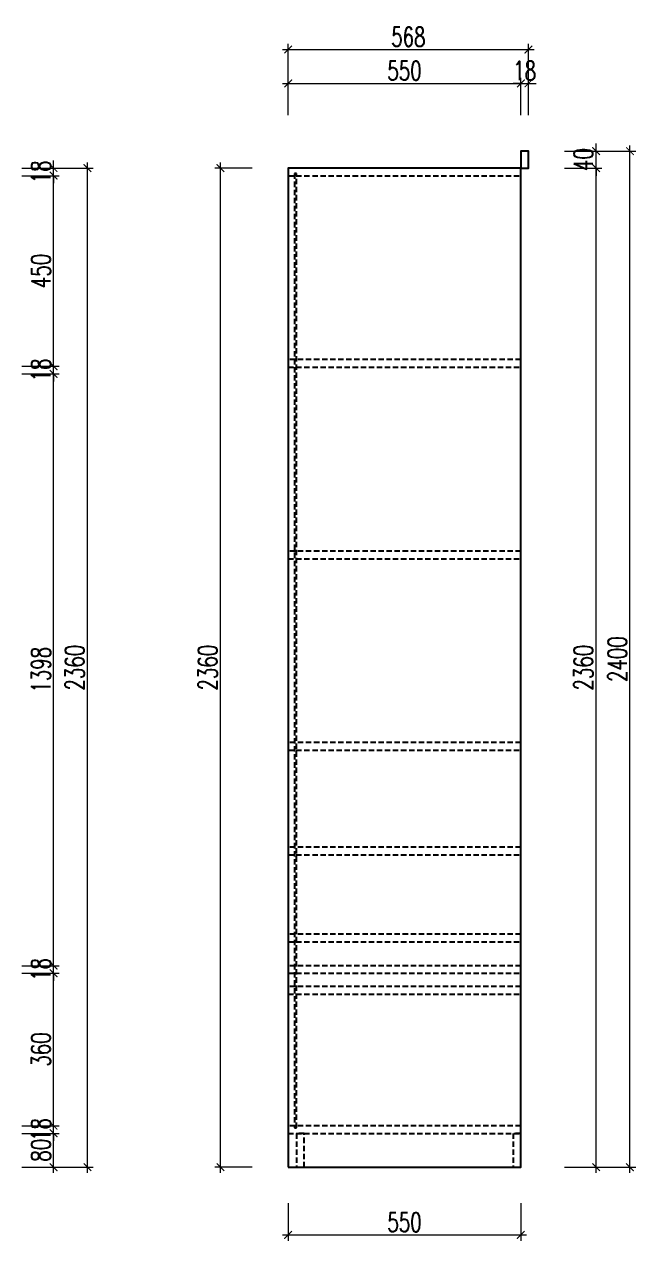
# Model space of a CAD drawing. Header units: inches. Extents: x 55314 to 59719, y -29566 to -22693.
# Drawn here: x 58273 to 59719, y -25664 to -22791 of the extents above; entities that cross this region are included whole.
import ezdxf

# ---------------------------------------------------------------- set-up
doc = ezdxf.new("R2010")
doc.units = ezdxf.units.IN
doc.header["$LTSCALE"] = 2
doc.linetypes.add('HIDDEN', pattern=[9.525, 6.35, -3.175])
for name, color, linetype in [('0-标注', 7, 'Continuous'), ('柜体结构', 255, 'Continuous'), ('柜体虚线', 8, 'HIDDEN')]:
    doc.layers.add(name, color=color, linetype=linetype)
doc.styles.add('DIMTEXT', font='simplex.shx', dxfattribs={"width": 0.7, "bigfont": 'gbcbig.shx'})
doc.dimstyles.new('雷神标注', dxfattribs={"dimscale": 15, "dimtxt": 3, "dimasz": 1.2, "dimexe": 0.9, "dimexo": 1, "dimgap": 0.5, "dimtad": 1, "dimdec": 0, "dimzin": 13, "dimdsep": 46, "dimtxsty": 'DIMTEXT', "dimblk1": 'ARCHTICK', "dimblk2": 'ARCHTICK', "dimsah": 1, "dimcen": 2, "dimdle": 0.9, "dimclrd": 1, "dimclre": 1, "dimclrt": 1, "dimadec": 1, "dimazin": 0, "dimtfac": 1, "dimtdec": 0, "dimtix": 1, "dimtmove": 1, "dimatfit": 3, "dimfxl": 5, "dimfxlon": 1, "dimtolj": 1, "dimtzin": 13, "dimlwd": 5, "dimlwe": 5, "dimarcsym": 0})

# ---------------------------------------------------------------- blocks, each defined once
blk = doc.blocks.new('_ARCHTICK')
at = {"color": 0, "linetype": 'ByBlock', "const_width": 0.15}
blk.add_lwpolyline([(-0.5, -0.5), (0.5, 0.5)], dxfattribs=at)
blk = doc.blocks.new('*D38')
at = {"layer": '0-标注', "color": 1, "lineweight": 5, "transparency": 16777216}
for p, q in [((58342.5, -25504), (58342.5, -25397)), ((58267.5, -25410.5), (58356, -25410.5)), ((58267.5, -25490.5), (58356, -25490.5))]:
    blk.add_line(p, q, dxfattribs=at)
at = {"layer": 'Defpoints', "color": 0, "transparency": 16777216}
for p in [(58182.5, -25410.5), (58342.5, -25410.5), (58182.5, -25490.5)]:
    blk.add_point(p, dxfattribs=at)
at = {"layer": '0-标注', "color": 1, "lineweight": 5, "transparency": 16777216, "xscale": 17.99999999999999, "yscale": 17.99999999999999, "zscale": 17.99999999999999}
for p, rotation in [((58342.5, -25410.5), 90), ((58342.5, -25490.5), 270)]:
    blk.add_blockref('_ARCHTICK', p, dxfattribs=dict(at, rotation=rotation))
at = {"layer": '0-标注', "color": 1, "transparency": 16777216, "insert": (58312.5, -25450.5), "char_height": 45, "attachment_point": 5, "rotation": 90, "style": 'DIMTEXT'}
blk.add_mtext('\\A1;80', dxfattribs=at)
blk = doc.blocks.new('*D39')
at = {"layer": '0-标注', "color": 1, "lineweight": 5, "transparency": 16777216}
for p, q in [((58267.5, -25392.5), (58356, -25392.5)), ((58342.5, -25392.5), (58342.5, -25374.5)), ((58342.5, -25410.5), (58342.5, -25392.5)), ((58267.5, -25410.5), (58356, -25410.5)), ((58342.5, -25410.5), (58342.5, -25428.5))]:
    blk.add_line(p, q, dxfattribs=at)
at = {"layer": 'Defpoints', "color": 0, "transparency": 16777216}
for p in [(58182.5, -25392.5), (58342.5, -25392.5), (58182.5, -25410.5)]:
    blk.add_point(p, dxfattribs=at)
at = {"layer": '0-标注', "color": 1, "lineweight": 5, "transparency": 16777216, "xscale": 17.99999999999999, "yscale": 17.99999999999999, "zscale": 17.99999999999999}
for p, rotation in [((58342.5, -25392.5), 270), ((58342.5, -25410.5), 90)]:
    blk.add_blockref('_ARCHTICK', p, dxfattribs=dict(at, rotation=rotation))
at = {"layer": '0-标注', "color": 1, "transparency": 16777216, "insert": (58312.5, -25401.5), "char_height": 45, "attachment_point": 5, "rotation": 90, "style": 'DIMTEXT'}
blk.add_mtext('\\A1;18', dxfattribs=at)
blk = doc.blocks.new('*D40')
at = {"layer": '0-标注', "color": 1, "lineweight": 5, "transparency": 16777216}
for p, q in [((58342.5, -25406), (58342.5, -25019)), ((58267.5, -25032.5), (58356, -25032.5)), ((58267.5, -25392.5), (58356, -25392.5))]:
    blk.add_line(p, q, dxfattribs=at)
at = {"layer": 'Defpoints', "color": 0, "transparency": 16777216}
for p in [(58182.5, -25032.5), (58342.5, -25032.5), (58182.5, -25392.5)]:
    blk.add_point(p, dxfattribs=at)
at = {"layer": '0-标注', "color": 1, "lineweight": 5, "transparency": 16777216, "xscale": 17.99999999999999, "yscale": 17.99999999999999, "zscale": 17.99999999999999}
for p, rotation in [((58342.5, -25032.5), 90), ((58342.5, -25392.5), 270)]:
    blk.add_blockref('_ARCHTICK', p, dxfattribs=dict(at, rotation=rotation))
at = {"layer": '0-标注', "color": 1, "transparency": 16777216, "insert": (58312.5, -25212.5), "char_height": 45, "attachment_point": 5, "rotation": 90, "style": 'DIMTEXT'}
blk.add_mtext('\\A1;360', dxfattribs=at)
blk = doc.blocks.new('*D41')
at = {"layer": '0-标注', "color": 1, "lineweight": 5, "transparency": 16777216}
for p, q in [((58267.5, -25014.5), (58356, -25014.5)), ((58342.5, -25014.5), (58342.5, -24996.5)), ((58342.5, -25032.5), (58342.5, -25014.5)), ((58267.5, -25032.5), (58356, -25032.5)), ((58342.5, -25032.5), (58342.5, -25050.5))]:
    blk.add_line(p, q, dxfattribs=at)
at = {"layer": 'Defpoints', "color": 0, "transparency": 16777216}
for p in [(58182.5, -25014.5), (58342.5, -25014.5), (58182.5, -25032.5)]:
    blk.add_point(p, dxfattribs=at)
at = {"layer": '0-标注', "color": 1, "lineweight": 5, "transparency": 16777216, "xscale": 17.99999999999999, "yscale": 17.99999999999999, "zscale": 17.99999999999999}
for p, rotation in [((58342.5, -25014.5), 270), ((58342.5, -25032.5), 90)]:
    blk.add_blockref('_ARCHTICK', p, dxfattribs=dict(at, rotation=rotation))
at = {"layer": '0-标注', "color": 1, "transparency": 16777216, "insert": (58312.5, -25023.5), "char_height": 45, "attachment_point": 5, "rotation": 90, "style": 'DIMTEXT'}
blk.add_mtext('\\A1;18', dxfattribs=at)
blk = doc.blocks.new('*D42')
at = {"layer": '0-标注', "color": 1, "lineweight": 5, "transparency": 16777216}
for p, q in [((58342.5, -25028), (58342.5, -23603)), ((58267.5, -23616.5), (58356, -23616.5)), ((58267.5, -25014.5), (58356, -25014.5))]:
    blk.add_line(p, q, dxfattribs=at)
at = {"layer": 'Defpoints', "color": 0, "transparency": 16777216}
for p in [(58182.5, -23616.5), (58342.5, -23616.5), (58182.5, -25014.5)]:
    blk.add_point(p, dxfattribs=at)
at = {"layer": '0-标注', "color": 1, "lineweight": 5, "transparency": 16777216, "xscale": 17.99999999999999, "yscale": 17.99999999999999, "zscale": 17.99999999999999}
for p, rotation in [((58342.5, -23616.5), 90), ((58342.5, -25014.5), 270)]:
    blk.add_blockref('_ARCHTICK', p, dxfattribs=dict(at, rotation=rotation))
at = {"layer": '0-标注', "color": 1, "transparency": 16777216, "insert": (58312.5, -24315.5), "char_height": 45, "attachment_point": 5, "rotation": 90, "style": 'DIMTEXT'}
blk.add_mtext('\\A1;1398', dxfattribs=at)
blk = doc.blocks.new('*D43')
at = {"layer": '0-标注', "color": 1, "lineweight": 5, "transparency": 16777216}
for p, q in [((58342.5, -23598.5), (58342.5, -23580.5)), ((58267.5, -23598.5), (58356, -23598.5)), ((58342.5, -23616.5), (58342.5, -23598.5)), ((58267.5, -23616.5), (58356, -23616.5)), ((58342.5, -23616.5), (58342.5, -23634.5))]:
    blk.add_line(p, q, dxfattribs=at)
at = {"layer": 'Defpoints', "color": 0, "transparency": 16777216}
for p in [(58182.5, -23598.5), (58342.5, -23598.5), (58182.5, -23616.5)]:
    blk.add_point(p, dxfattribs=at)
at = {"layer": '0-标注', "color": 1, "lineweight": 5, "transparency": 16777216, "xscale": 17.99999999999999, "yscale": 17.99999999999999, "zscale": 17.99999999999999}
for p, rotation in [((58342.5, -23598.5), 270), ((58342.5, -23616.5), 90)]:
    blk.add_blockref('_ARCHTICK', p, dxfattribs=dict(at, rotation=rotation))
at = {"layer": '0-标注', "color": 1, "transparency": 16777216, "insert": (58312.5, -23607.5), "char_height": 45, "attachment_point": 5, "rotation": 90, "style": 'DIMTEXT'}
blk.add_mtext('\\A1;18', dxfattribs=at)
blk = doc.blocks.new('*D44')
at = {"layer": '0-标注', "color": 1, "lineweight": 5, "transparency": 16777216}
for p, q in [((58267.5, -23148.5), (58356, -23148.5)), ((58342.5, -23612), (58342.5, -23135)), ((58267.5, -23598.5), (58356, -23598.5))]:
    blk.add_line(p, q, dxfattribs=at)
at = {"layer": 'Defpoints', "color": 0, "transparency": 16777216}
for p in [(58182.5, -23148.5), (58342.5, -23148.5), (58182.5, -23598.5)]:
    blk.add_point(p, dxfattribs=at)
at = {"layer": '0-标注', "color": 1, "lineweight": 5, "transparency": 16777216, "xscale": 17.99999999999999, "yscale": 17.99999999999999, "zscale": 17.99999999999999}
for p, rotation in [((58342.5, -23148.5), 90), ((58342.5, -23598.5), 270)]:
    blk.add_blockref('_ARCHTICK', p, dxfattribs=dict(at, rotation=rotation))
at = {"layer": '0-标注', "color": 1, "transparency": 16777216, "insert": (58312.5, -23373.5), "char_height": 45, "attachment_point": 5, "rotation": 90, "style": 'DIMTEXT'}
blk.add_mtext('\\A1;450', dxfattribs=at)
blk = doc.blocks.new('*D45')
at = {"layer": '0-标注', "color": 1, "lineweight": 5, "transparency": 16777216}
for p, q in [((58342.5, -23130.5), (58342.5, -23112.5)), ((58267.5, -23130.5), (58356, -23130.5)), ((58267.5, -23148.5), (58356, -23148.5)), ((58342.5, -23148.5), (58342.5, -23130.5)), ((58342.5, -23148.5), (58342.5, -23166.5))]:
    blk.add_line(p, q, dxfattribs=at)
at = {"layer": 'Defpoints', "color": 0, "transparency": 16777216}
for p in [(58182.5, -23130.5), (58182.5, -23148.5), (58342.5, -23130.5)]:
    blk.add_point(p, dxfattribs=at)
at = {"layer": '0-标注', "color": 1, "lineweight": 5, "transparency": 16777216, "xscale": 17.99999999999999, "yscale": 17.99999999999999, "zscale": 17.99999999999999}
for p, rotation in [((58342.5, -23130.5), 270), ((58342.5, -23148.5), 90)]:
    blk.add_blockref('_ARCHTICK', p, dxfattribs=dict(at, rotation=rotation))
at = {"layer": '0-标注', "color": 1, "transparency": 16777216, "insert": (58312.5, -23139.5), "char_height": 45, "attachment_point": 5, "rotation": 90, "style": 'DIMTEXT'}
blk.add_mtext('\\A1;18', dxfattribs=at)
blk = doc.blocks.new('*D46')
at = {"layer": '0-标注', "color": 1, "lineweight": 5, "transparency": 16777216}
for p, q in [((58422.5, -25504), (58422.5, -23117)), ((58347.5, -23130.5), (58436, -23130.5)), ((58347.5, -25490.5), (58436, -25490.5))]:
    blk.add_line(p, q, dxfattribs=at)
at = {"layer": 'Defpoints', "color": 0, "transparency": 16777216}
for p in [(58182.5, -23130.5), (58422.5, -23130.5), (58182.5, -25490.5)]:
    blk.add_point(p, dxfattribs=at)
at = {"layer": '0-标注', "color": 1, "lineweight": 5, "transparency": 16777216, "xscale": 17.99999999999999, "yscale": 17.99999999999999, "zscale": 17.99999999999999}
for p, rotation in [((58422.5, -23130.5), 90), ((58422.5, -25490.5), 270)]:
    blk.add_blockref('_ARCHTICK', p, dxfattribs=dict(at, rotation=rotation))
at = {"layer": '0-标注', "color": 1, "transparency": 16777216, "insert": (58392.5, -24310.5), "char_height": 45, "attachment_point": 5, "rotation": 90, "style": 'DIMTEXT'}
blk.add_mtext('\\A1;2360', dxfattribs=at)
blk = doc.blocks.new('*D47')
at = {"layer": '0-标注', "color": 1, "lineweight": 5, "transparency": 16777216}
for p, q in [((58897, -25575.5), (58897, -25664)), ((59447, -25575.5), (59447, -25664)), ((58883.5, -25650.5), (59460.5, -25650.5))]:
    blk.add_line(p, q, dxfattribs=at)
at = {"layer": 'Defpoints', "color": 0, "transparency": 16777216}
for p in [(58897, -25490.5), (59447, -25490.5), (59447, -25650.5)]:
    blk.add_point(p, dxfattribs=at)
at = {"layer": '0-标注', "color": 1, "lineweight": 5, "transparency": 16777216, "xscale": 17.99999999999999, "yscale": 17.99999999999999, "zscale": 17.99999999999999, "rotation": 180}
blk.add_blockref('_ARCHTICK', (58897, -25650.5), dxfattribs=at)
at = {"layer": '0-标注', "color": 1, "lineweight": 5, "transparency": 16777216, "xscale": 17.99999999999999, "yscale": 17.99999999999999, "zscale": 17.99999999999999}
blk.add_blockref('_ARCHTICK', (59447, -25650.5), dxfattribs=at)
at = {"layer": '0-标注', "color": 1, "transparency": 16777216, "insert": (59172, -25620.5), "char_height": 45, "attachment_point": 5, "style": 'DIMTEXT'}
blk.add_mtext('\\A1;550', dxfattribs=at)
blk = doc.blocks.new('*D48')
at = {"layer": '0-标注', "color": 1, "lineweight": 5, "transparency": 16777216}
for p, q in [((58737, -25504), (58737, -23117)), ((58812, -23130.5), (58723.5, -23130.5)), ((58812, -25490.5), (58723.5, -25490.5))]:
    blk.add_line(p, q, dxfattribs=at)
at = {"layer": 'Defpoints', "color": 0, "transparency": 16777216}
for p in [(58737, -23130.5), (58897, -23130.5), (58897, -25490.5)]:
    blk.add_point(p, dxfattribs=at)
at = {"layer": '0-标注', "color": 1, "lineweight": 5, "transparency": 16777216, "xscale": 17.99999999999999, "yscale": 17.99999999999999, "zscale": 17.99999999999999}
for p, rotation in [((58737, -23130.5), 90), ((58737, -25490.5), 270)]:
    blk.add_blockref('_ARCHTICK', p, dxfattribs=dict(at, rotation=rotation))
at = {"layer": '0-标注', "color": 1, "transparency": 16777216, "insert": (58707, -24310.5), "char_height": 45, "attachment_point": 5, "rotation": 90, "style": 'DIMTEXT'}
blk.add_mtext('\\A1;2360', dxfattribs=at)
blk = doc.blocks.new('*D49')
at = {"layer": '0-标注', "color": 1, "lineweight": 5, "transparency": 16777216}
for p, q in [((58897, -23005.5), (58897, -22917)), ((59447, -23005.5), (59447, -22917)), ((58883.5, -22930.5), (59460.5, -22930.5))]:
    blk.add_line(p, q, dxfattribs=at)
at = {"layer": 'Defpoints', "color": 0, "transparency": 16777216}
for p in [(59447, -22930.5), (58897, -23090.5), (59447, -23090.5)]:
    blk.add_point(p, dxfattribs=at)
at = {"layer": '0-标注', "color": 1, "lineweight": 5, "transparency": 16777216, "xscale": 17.99999999999999, "yscale": 17.99999999999999, "zscale": 17.99999999999999, "rotation": 180}
blk.add_blockref('_ARCHTICK', (58897, -22930.5), dxfattribs=at)
at = {"layer": '0-标注', "color": 1, "lineweight": 5, "transparency": 16777216, "xscale": 17.99999999999999, "yscale": 17.99999999999999, "zscale": 17.99999999999999}
blk.add_blockref('_ARCHTICK', (59447, -22930.5), dxfattribs=at)
at = {"layer": '0-标注', "color": 1, "transparency": 16777216, "insert": (59172, -22900.5), "char_height": 45, "attachment_point": 5, "style": 'DIMTEXT'}
blk.add_mtext('\\A1;550', dxfattribs=at)
blk = doc.blocks.new('*D50')
at = {"layer": '0-标注', "color": 1, "lineweight": 5, "transparency": 16777216}
for p, q in [((59447, -23005.5), (59447, -22917)), ((59465, -23005.5), (59465, -22917)), ((59447, -22930.5), (59429, -22930.5)), ((59447, -22930.5), (59465, -22930.5)), ((59465, -22930.5), (59483, -22930.5))]:
    blk.add_line(p, q, dxfattribs=at)
at = {"layer": 'Defpoints', "color": 0, "transparency": 16777216}
for p in [(59465, -22930.5), (59447, -23090.5), (59465, -23090.5)]:
    blk.add_point(p, dxfattribs=at)
at = {"layer": '0-标注', "color": 1, "lineweight": 5, "transparency": 16777216, "xscale": 17.99999999999999, "yscale": 17.99999999999999, "zscale": 17.99999999999999}
blk.add_blockref('_ARCHTICK', (59447, -22930.5), dxfattribs=at)
at = {"layer": '0-标注', "color": 1, "lineweight": 5, "transparency": 16777216, "xscale": 17.99999999999999, "yscale": 17.99999999999999, "zscale": 17.99999999999999, "rotation": 180}
blk.add_blockref('_ARCHTICK', (59465, -22930.5), dxfattribs=at)
at = {"layer": '0-标注', "color": 1, "transparency": 16777216, "insert": (59456, -22900.5), "char_height": 45, "attachment_point": 5, "style": 'DIMTEXT'}
blk.add_mtext('\\A1;18', dxfattribs=at)
blk = doc.blocks.new('*D51')
at = {"layer": '0-标注', "color": 1, "lineweight": 5, "transparency": 16777216}
for p, q in [((58897, -22925.5), (58897, -22837)), ((59465, -22925.5), (59465, -22837)), ((58883.5, -22850.5), (59478.5, -22850.5))]:
    blk.add_line(p, q, dxfattribs=at)
at = {"layer": 'Defpoints', "color": 0, "transparency": 16777216}
for p in [(59465, -22850.5), (58897, -23090.5), (59465, -23090.5)]:
    blk.add_point(p, dxfattribs=at)
at = {"layer": '0-标注', "color": 1, "lineweight": 5, "transparency": 16777216, "xscale": 17.99999999999999, "yscale": 17.99999999999999, "zscale": 17.99999999999999, "rotation": 180}
blk.add_blockref('_ARCHTICK', (58897, -22850.5), dxfattribs=at)
at = {"layer": '0-标注', "color": 1, "lineweight": 5, "transparency": 16777216, "xscale": 17.99999999999999, "yscale": 17.99999999999999, "zscale": 17.99999999999999}
blk.add_blockref('_ARCHTICK', (59465, -22850.5), dxfattribs=at)
at = {"layer": '0-标注', "color": 1, "transparency": 16777216, "insert": (59181, -22820.5), "char_height": 45, "attachment_point": 5, "style": 'DIMTEXT'}
blk.add_mtext('\\A1;568', dxfattribs=at)
blk = doc.blocks.new('*D52')
at = {"layer": '0-标注', "color": 1, "lineweight": 5, "transparency": 16777216}
for p, q in [((59625, -25504), (59625, -23117)), ((59550, -23130.5), (59638.5, -23130.5)), ((59550, -25490.5), (59638.5, -25490.5))]:
    blk.add_line(p, q, dxfattribs=at)
at = {"layer": 'Defpoints', "color": 0, "transparency": 16777216}
for p in [(59465, -23130.5), (59625, -23130.5), (59465, -25490.5)]:
    blk.add_point(p, dxfattribs=at)
at = {"layer": '0-标注', "color": 1, "lineweight": 5, "transparency": 16777216, "xscale": 17.99999999999999, "yscale": 17.99999999999999, "zscale": 17.99999999999999}
for p, rotation in [((59625, -23130.5), 90), ((59625, -25490.5), 270)]:
    blk.add_blockref('_ARCHTICK', p, dxfattribs=dict(at, rotation=rotation))
at = {"layer": '0-标注', "color": 1, "transparency": 16777216, "insert": (59595, -24310.5), "char_height": 45, "attachment_point": 5, "rotation": 90, "style": 'DIMTEXT'}
blk.add_mtext('\\A1;2360', dxfattribs=at)
blk = doc.blocks.new('*D53')
at = {"layer": '0-标注', "color": 1, "lineweight": 5, "transparency": 16777216}
for p, q in [((59550, -23090.5), (59638.5, -23090.5)), ((59625, -23090.5), (59625, -23072.5)), ((59625, -23130.5), (59625, -23090.5)), ((59550, -23130.5), (59638.5, -23130.5)), ((59625, -23130.5), (59625, -23148.5))]:
    blk.add_line(p, q, dxfattribs=at)
at = {"layer": 'Defpoints', "color": 0, "transparency": 16777216}
for p in [(59465, -23090.5), (59625, -23090.5), (59465, -23130.5)]:
    blk.add_point(p, dxfattribs=at)
at = {"layer": '0-标注', "color": 1, "lineweight": 5, "transparency": 16777216, "xscale": 17.99999999999999, "yscale": 17.99999999999999, "zscale": 17.99999999999999}
for p, rotation in [((59625, -23090.5), 270), ((59625, -23130.5), 90)]:
    blk.add_blockref('_ARCHTICK', p, dxfattribs=dict(at, rotation=rotation))
at = {"layer": '0-标注', "color": 1, "transparency": 16777216, "insert": (59595, -23110.5), "char_height": 45, "attachment_point": 5, "rotation": 90, "style": 'DIMTEXT'}
blk.add_mtext('\\A1;40', dxfattribs=at)
blk = doc.blocks.new('*D54')
at = {"layer": '0-标注', "color": 1, "lineweight": 5, "transparency": 16777216}
for p, q in [((59630, -23090.5), (59718.5, -23090.5)), ((59705, -25504), (59705, -23077)), ((59630, -25490.5), (59718.5, -25490.5))]:
    blk.add_line(p, q, dxfattribs=at)
at = {"layer": 'Defpoints', "color": 0, "transparency": 16777216}
for p in [(59465, -23090.5), (59705, -23090.5), (59465, -25490.5)]:
    blk.add_point(p, dxfattribs=at)
at = {"layer": '0-标注', "color": 1, "lineweight": 5, "transparency": 16777216, "xscale": 17.99999999999999, "yscale": 17.99999999999999, "zscale": 17.99999999999999}
for p, rotation in [((59705, -23090.5), 90), ((59705, -25490.5), 270)]:
    blk.add_blockref('_ARCHTICK', p, dxfattribs=dict(at, rotation=rotation))
at = {"layer": '0-标注', "color": 1, "transparency": 16777216, "insert": (59675, -24290.5), "char_height": 45, "attachment_point": 5, "rotation": 90, "style": 'DIMTEXT'}
blk.add_mtext('\\A1;2400', dxfattribs=at)

msp = doc.modelspace()

# ---------------------------------------------------------------- linework, layer by layer
at = {"layer": '柜体结构'}
for points in [[(59447, -23130.5), (59465, -23130.5), (59465, -23090.5), (59447, -23090.5)], [(58897, -25490.5), (59447, -25490.5), (59447, -23130.5), (58897, -23130.5)]]:
    msp.add_lwpolyline(points, close=True, dxfattribs=at)
at = {"layer": '柜体虚线'}
for points in [[(58897, -23148.5), (59447, -23148.5), (59447, -23130.5), (58897, -23130.5)], [(58912, -25397.5), (58917, -25397.5), (58917, -23143.5), (58912, -23143.5)], [(58897, -23600.9), (59447, -23600.9), (59447, -23582.9), (58897, -23582.9)], [(58897, -24053.3), (59447, -24053.3), (59447, -24035.3), (58897, -24035.3)], [(58897, -24505.7), (59447, -24505.7), (59447, -24487.7), (58897, -24487.7)], [(58897, -24752.5), (59447, -24752.5), (59447, -24734.5), (58897, -24734.5)], [(58897, -24958.1), (59447, -24958.1), (59447, -24940.1), (58897, -24940.1)], [(58897, -25032.5), (59447, -25032.5), (59447, -25014.5), (58897, -25014.5)], [(58897, -25081.5), (59447, -25081.5), (59447, -25063.5), (58897, -25063.5)], [(58897, -25410.5), (59447, -25410.5), (59447, -25392.5), (58897, -25392.5)], [(58917, -25490.5), (58935, -25490.5), (58935, -25410.5), (58917, -25410.5)], [(59429, -25490.5), (59447, -25490.5), (59447, -25410.5), (59429, -25410.5)]]:
    msp.add_lwpolyline(points, close=True, dxfattribs=at)

# ---------------------------------------------------------------- dimensions: what is measured, and where the dimension line sits
at = {"layer": '0-标注'}
for p1, p2, distance, picture, middle in [((58897, -23090.5), (59465, -23090.5), 240, '*D51', (59181, -22820.5)), ((58897, -23090.5), (59447, -23090.5), 160, '*D49', (59172, -22900.5)), ((59447, -23090.5), (59465, -23090.5), 160, '*D50', (59456, -22900.5)), ((59465, -23130.5), (59465, -23090.5), -160, '*D53', (59595, -23110.5)), ((59465, -25490.5), (59465, -23090.5), -240, '*D54', (59675, -24290.5)), ((58182.5, -23148.5), (58182.5, -23130.5), -160, '*D45', (58312.5, -23139.5)), ((58182.5, -25490.5), (58182.5, -23130.5), -240, '*D46', (58392.5, -24310.5)), ((58897, -25490.5), (58897, -23130.5), 160, '*D48', (58707, -24310.5)), ((59465, -25490.5), (59465, -23130.5), -160, '*D52', (59595, -24310.5)), ((58182.5, -23598.5), (58182.5, -23148.5), -160, '*D44', (58312.5, -23373.5)), ((58182.5, -23616.5), (58182.5, -23598.5), -160, '*D43', (58312.5, -23607.5)), ((58182.5, -25014.5), (58182.5, -23616.5), -160, '*D42', (58312.5, -24315.5)), ((58182.5, -25032.5), (58182.5, -25014.5), -160, '*D41', (58312.5, -25023.5)), ((58182.5, -25392.5), (58182.5, -25032.5), -160, '*D40', (58312.5, -25212.5)), ((58182.5, -25410.5), (58182.5, -25392.5), -160, '*D39', (58312.5, -25401.5)), ((58182.5, -25490.5), (58182.5, -25410.5), -160, '*D38', (58312.5, -25450.5)), ((58897, -25490.5), (59447, -25490.5), -160, '*D47', (59172, -25620.5))]:
    dim = msp.add_aligned_dim(p1=p1, p2=p2, distance=distance, dimstyle='雷神标注', dxfattribs=at)
    dim.commit()
    dim.dimension.update_dxf_attribs({"geometry": picture, "text_midpoint": middle})

doc.saveas('drawing.dxf')
